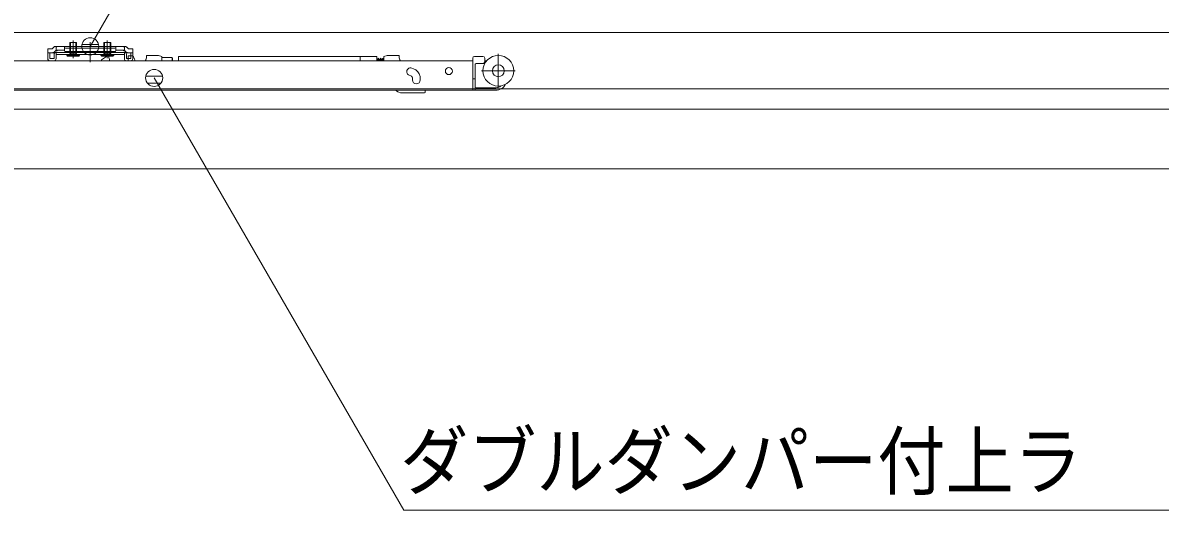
# Model space of a CAD drawing. Units: millimetres, scale not verified. Extents: x -6062 to 6062, y -3045 to 3045.
# Drawn here: x -3104 to -2437, y 120 to 406 of the extents above; entities that cross this region are included whole.
import ezdxf
from ezdxf.enums import TextEntityAlignment as Align

# ---------------------------------------------------------------- set-up
doc = ezdxf.new("R2010")
doc.units = ezdxf.units.MM
doc.header["$LTSCALE"] = 20
doc.layers.add('0-2_2寸法-3', color=7, linetype='Continuous', lineweight=9)
doc.layers.add('0-4_3一般', color=7, linetype='Continuous', lineweight=9)
doc.styles.add('ＭＳ ゴシック', font='')
doc.styles.get('ＭＳ ゴシック').set_extended_font_data('MS Gothic')

# ---------------------------------------------------------------- blocks, each defined once
blk = doc.blocks.new('グループ-109')
at = {"layer": '0-4_3一般'}
for p, q in [((19030, 8000), (-75990, 8000)), ((-25780, 7882.1), (-25780, 7836.1)), ((-25700, 7882.1), (-25780, 7882.1)), ((-25772.4, 7882.1), (-25772.4, 7836.1)), ((-25740, 7699.1), (-25740, 7905.1)), ((-25707.6, 7836.1), (-25707.6, 7882.1)), ((-25700, 7836.1), (-25700, 7882.1)), ((-25540, 7884.2), (-25540, 7730.2)), ((-25372.4, 7882.1), (-25372.4, 7836.1)), ((-25340, 7699.1), (-25340, 7905.1)), ((-25307.6, 7836.1), (-25307.6, 7882.1)), ((-25300, 7836.1), (-25300, 7882.1)), ((-26038, 7808.1), (-25987.1, 7808.1)), ((-26038, 7808.1), (-26038, 7764.1)), ((-26038, 7764.1), (-26038, 7762.1)), ((-26014, 7762.1), (-26038, 7762.1)), ((-26038, 7762.1), (-26038, 7742.1)), ((-25987.1, 7762.1), (-26038, 7762.1)), ((-26038, 7742.1), (-26038, 7692.1)), ((-26014, 7742.1), (-26014, 7762.1)), ((-25972.5, 7822.6), (-25987.1, 7808.1)), ((-25968, 7762.1), (-25987.1, 7762.1)), ((-25959.1, 7836.1), (-25972.5, 7822.6)), ((-25968, 7762.1), (-25954.5, 7775.6)), ((-25964, 7742.1), (-25964, 7692.1)), ((-25940, 7836.1), (-25959.1, 7836.1)), ((-25954.5, 7775.6), (-25940, 7790.1)), ((-25940, 7836.1), (-25840, 7836.1)), ((-25920, 7836.1), (-25940, 7826.1)), ((-25940, 7790.1), (-25940, 7836.1)), ((-25920, 7790.1), (-25940, 7790.1)), ((-25940, 7780.1), (-25940, 7790.1)), ((-25920, 7790.1), (-25940, 7780.1)), ((-25140, 7766.1), (-25940, 7766.1)), ((-25940, 7766.1), (-25940, 7742.1)), ((-25940, 7742.1), (-25940, 7692.1)), ((-25840, 7790.1), (-25920, 7790.1)), ((-25240, 7836.1), (-25840, 7836.1)), ((-25840, 7836.1), (-25840, 7825.2)), ((-25840, 7815.2), (-25840, 7825.2)), ((-25840, 7815.2), (-25840, 7790.1)), ((-25840, 7790.1), (-25840, 7784.1)), ((-25250, 7815.2), (-25830, 7815.2)), ((-25830, 7774.1), (-25250, 7774.1)), ((-25780, 7836.1), (-25780, 7756.2)), ((-25780, 7756.2), (-25776.2, 7742.1)), ((-25776.2, 7742.1), (-25772.4, 7756.2)), ((-25772.4, 7836.1), (-25772.4, 7756.2)), ((-25740, 7867.1), (-25740, 7749.1)), ((-25740, 7713.6), (-25740, 7797.6)), ((-25707.6, 7756.2), (-25707.6, 7836.1)), ((-25703.8, 7742.1), (-25707.6, 7756.2)), ((-25700, 7756.2), (-25707.6, 7756.2)), ((-25703.8, 7742.1), (-25700, 7756.2)), ((-25700, 7756.2), (-25700, 7836.1)), ((-25540, 7651.9), (-25540, 7853.3)), ((-25415, 7742.1), (-25265, 7742.1)), ((-25415, 7732.1), (-25415, 7742.1)), ((-25362.8, 7758.9), (-25381, 7722.1)), ((-25380, 7836.1), (-25380, 7756.2)), ((-25380, 7756.2), (-25376.2, 7742.1)), ((-25372.4, 7756.2), (-25380, 7756.2)), ((-25376.2, 7742.1), (-25372.4, 7756.2)), ((-25372.4, 7836.1), (-25372.4, 7756.2)), ((-25307.6, 7756.2), (-25372.4, 7756.2)), ((-25340, 7771), (-25362.8, 7758.9)), ((-25340, 7867.1), (-25340, 7749.1)), ((-25340, 7713.6), (-25340, 7797.6)), ((-25317.2, 7758.9), (-25340, 7771)), ((-25299, 7722.1), (-25317.2, 7758.9)), ((-25307.6, 7756.2), (-25307.6, 7836.1)), ((-25300, 7756.2), (-25307.6, 7756.2)), ((-25303.8, 7742.1), (-25307.6, 7756.2)), ((-25303.8, 7742.1), (-25300, 7756.2)), ((-25300, 7756.2), (-25300, 7836.1)), ((-25265, 7742.1), (-25265, 7732.1)), ((-25240, 7825.2), (-25240, 7836.1)), ((-25240, 7836.1), (-25140, 7836.1)), ((-25160, 7790.1), (-25240, 7790.1)), ((-25240, 7784.1), (-25240, 7790.1)), ((-25140, 7826.1), (-25160, 7836.1)), ((-25140, 7780.1), (-25160, 7790.1)), ((-25140, 7790.1), (-25160, 7790.1)), ((-25120.9, 7836.1), (-25140, 7836.1)), ((-25140, 7836.1), (-25140, 7790.1)), ((-25140, 7790.1), (-25125.5, 7775.6)), ((-25140, 7790.1), (-25140, 7780.1)), ((-25140, 7766.1), (-25140, 7742.1)), ((-25112, 7762.1), (-25125.5, 7775.6)), ((-25120.9, 7836.1), (-25107.5, 7822.6)), ((-25116, 7692.1), (-25116, 7742.1)), ((-25112, 7762.1), (-25092.9, 7762.1)), ((-25092.9, 7808.1), (-25107.5, 7822.6)), ((-25092.9, 7808.1), (-25042, 7808.1)), ((-25042, 7762.1), (-25066, 7762.1)), ((-25066, 7762.1), (-25066, 7742.1)), ((-25066, 7692.1), (-25066, 7742.1)), ((-25042, 7764.1), (-25042, 7808.1)), ((-25042, 7742.1), (-25042, 7762.1)), ((-25042, 7692.1), (-25042, 7742.1)), ((-20756.1, 7747.9), (-20756.1, 7351.9)), ((-21056.1, 7665.9), (-27162.1, 7665.9)), ((-26014, 7668.1), (-25964, 7668.1)), ((-25405, 7722.1), (-25415, 7732.1)), ((-25265, 7732.1), (-25415, 7732.1)), ((-25337.1, 7726.5), (-25407.1, 7676.5)), ((-25407.1, 7676.5), (-25407.1, 7665.9)), ((-25275, 7722.1), (-25405, 7722.1)), ((-25334.6, 7726.5), (-25337.1, 7726.5)), ((-25309.8, 7665.9), (-25325, 7719.3)), ((-25265, 7732.1), (-25275, 7722.1)), ((-25116, 7692.1), (-25066, 7692.1)), ((-25116, 7668.1), (-25066, 7668.1)), ((-25097.1, 7716.5), (-25097.1, 7666.5)), ((-25097.1, 7665.9), (-25097.1, 7666.5)), ((-25057.9, 7726.5), (-25087.1, 7726.5)), ((-25029.8, 7707.1), (-25025.6, 7695.9)), ((-25025.6, 7695.9), (-25014.4, 7665.9)), ((-24880.1, 7713.9), (-24880.1, 7727.9)), ((-24740.1, 7727.9), (-24880.1, 7727.9)), ((-24740.1, 7727.9), (-24700.1, 7717.9)), ((-24700.1, 7705.9), (-24700.1, 7717.9)), ((-24700.1, 7705.9), (-24580.1, 7705.9)), ((-24700.1, 7705.9), (-24700.1, 7665.9)), ((-24580.1, 7705.9), (-24580.1, 7665.9)), ((-24575.1, 7690.9), (-24575.1, 7665.9)), ((-24505.7, 7715.9), (-22375.7, 7715.9)), ((-24505.7, 7715.9), (-24505.7, 7665.9)), ((-22375.7, 7716.9), (-22181.7, 7716.9)), ((-22375.7, 7716.9), (-22375.7, 7665.9)), ((-22181.7, 7665.9), (-22181.7, 7716.9)), ((-22181.6, 7686.9), (-22181.7, 7687.5)), ((-22161.7, 7670.9), (-22162.4, 7665.9)), ((-22134.7, 7670.9), (-22135.4, 7665.9)), ((-22107.7, 7670.9), (-22108.4, 7665.9)), ((-21918.5, 7713.9), (-21918.5, 7727.9)), ((-21056.1, 7697.9), (-21056.1, 7665.1)), ((-21056.1, 7659.9), (-21056.1, 7665.1)), ((-21056.1, 7481.9), (-21056.1, 7659.9)), ((-21036.1, 7717.9), (-20936.1, 7717.9)), ((-21026.1, 7475.9), (-21026.1, 7625.9)), ((-21016.1, 7635.9), (-20936.1, 7635.9)), ((-20914.2, 7635.9), (-20936.1, 7635.9)), ((-20916.1, 7697.9), (-20916.1, 7655.9)), ((-20916.1, 7665.9), (-20893.7, 7665.9)), ((-21781.8, 7490.1), (-21800.6, 7496.9)), ((-21769.8, 7581.5), (-21751.1, 7574.7)), ((-21673.7, 7481.4), (-21673.8, 7481.9)), ((-21056.1, 7470.1), (-21056.1, 7481.9)), ((-21056.1, 7470.1), (-21056.1, 7455.9)), ((-21026.1, 7455.9), (-21026.1, 7475.9)), ((-20954.1, 7549.9), (-20558.1, 7549.9)), ((-75990, 7340), (19030, 7340)), ((-21762.1, 7462.4), (-21762.1, 7461.9)), ((-21762.1, 7461.9), (-21762.1, 7441.9)), ((-21672.1, 7441.9), (-21672.1, 7461.9)), ((-21056.1, 7455.9), (-21056.1, 7345.9)), ((-21056.1, 7455.9), (-21026.1, 7455.9)), ((-21056.1, 7345.9), (-21056.1, 7321.9)), ((-21026.1, 7345.9), (-21026.1, 7455.9)), ((-21026.1, 7321.9), (-21026.1, 7345.9)), ((-21016.1, 7351.9), (-20786.1, 7351.9)), ((-27162.1, 7321.9), (-21056.1, 7321.9)), ((-21950.1, 7313.8), (-21960.2, 7321.9)), ((-21622.7, 7291.9), (-21887.6, 7291.9)), ((-21612.7, 7301.9), (-21612.7, 7321.9)), ((-21056.1, 7321.9), (-21026.1, 7321.9)), ((-20786.1, 7321.9), (-21026.1, 7321.9)), ((-4640, 7100), (-28611.1, 7100)), ((-4960, 6400), (-28320, 6400))]:
    blk.add_line(p, q, dxfattribs=at)
for points in [[(-25300, 7882.1), (-25380, 7882.1), (-25380, 7836.1)], [(-26014, 7742.1), (-26014, 7692.1), (-25964, 7692.1)], [(-25140, 7692.1), (-25140, 7742.1), (-25940, 7742.1)], [(-25699, 7722.1), (-25717.2, 7758.9), (-25740, 7771), (-25762.8, 7758.9), (-25781, 7722.1)], [(-25707.6, 7756.2), (-25772.4, 7756.2), (-25780, 7756.2)], [(-25240, 7790.1), (-25240, 7815.2), (-25240, 7825.2)], [(-25042, 7764.1), (-25042, 7762.1), (-25092.9, 7762.1)], [(-25665, 7732.1), (-25675, 7722.1), (-25805, 7722.1), (-25815, 7732.1)], [(-22178, 7665.9), (-22178.1, 7666.4), (-22178.2, 7667), (-22178.3, 7667.5), (-22178.3, 7668.1), (-22178.4, 7668.6), (-22178.5, 7669.2), (-22178.6, 7669.7), (-22178.6, 7670.2), (-22178.7, 7670.8), (-22178.8, 7671.3), (-22178.9, 7671.9), (-22178.9, 7672.4), (-22179, 7672.9), (-22179.1, 7673.5), (-22179.2, 7674), (-22179.3, 7674.6), (-22179.3, 7675.1), (-22179.4, 7675.7), (-22179.5, 7676.2), (-22179.6, 7676.7), (-22179.6, 7677.3), (-22179.7, 7677.8), (-22179.8, 7678.4), (-22179.9, 7678.9), (-22180, 7679.4), (-22180.1, 7680), (-22180.2, 7680.5), (-22180.3, 7681.1), (-22180.4, 7681.6), (-22180.5, 7682.1), (-22180.6, 7682.7), (-22180.7, 7683.2), (-22180.8, 7683.7), (-22180.9, 7684.3), (-22181.1, 7684.8), (-22181.2, 7685.3), (-22181.3, 7685.9), (-22181.4, 7686.4), (-22181.6, 7686.9)], [(-22164.3, 7694.4), (-22164.9, 7693.6), (-22165.5, 7692.6), (-22166.2, 7691.4), (-22166.8, 7690.1), (-22167.4, 7688.9), (-22167.9, 7687.6), (-22168.4, 7686.5), (-22168.9, 7685.3), (-22169.3, 7684.2), (-22169.7, 7683.1), (-22170.1, 7682), (-22170.4, 7681), (-22170.6, 7680), (-22170.9, 7679), (-22171, 7678), (-22171.2, 7677.1), (-22171.3, 7676.2), (-22171.4, 7675.3), (-22171.5, 7674.5), (-22171.5, 7673.7), (-22171.6, 7672.9), (-22171.7, 7672.1), (-22171.8, 7671.3), (-22171.9, 7670.6), (-22171.9, 7669.8), (-22172, 7669.1), (-22172.1, 7668.4), (-22172.2, 7667.8), (-22172.3, 7667.1), (-22172.3, 7666.5), (-22172.4, 7665.9)], [(-22164.5, 7686.7), (-22164.6, 7686.7), (-22164.8, 7686.7), (-22164.9, 7686.7), (-22164.9, 7686.6), (-22165, 7686.6), (-22165, 7686.5), (-22165.1, 7686.3), (-22165.1, 7686.1), (-22165, 7686), (-22165, 7685.7), (-22164.9, 7685.5), (-22164.8, 7685.2), (-22164.7, 7684.9), (-22164.5, 7684.5), (-22164.4, 7684.2), (-22164.2, 7683.8), (-22164, 7683.4), (-22163.9, 7683), (-22163.7, 7682.6), (-22163.6, 7682.2), (-22163.5, 7681.8), (-22163.4, 7681.4), (-22163.3, 7681), (-22163.2, 7680.6), (-22163.1, 7680.2), (-22163, 7679.8), (-22162.9, 7679.4), (-22162.9, 7679), (-22162.8, 7678.6), (-22162.8, 7678.2), (-22162.7, 7677.8), (-22162.7, 7677.4), (-22162.6, 7677), (-22162.6, 7676.6), (-22162.6, 7676.2), (-22162.5, 7675.8), (-22162.4, 7675.4), (-22162.4, 7674.9), (-22162.3, 7674.5)], [(-22151, 7665.9), (-22151.1, 7666.5), (-22151.2, 7667.1), (-22151.3, 7667.8), (-22151.4, 7668.4), (-22151.4, 7669.1), (-22151.5, 7669.8), (-22151.6, 7670.6), (-22151.7, 7671.3), (-22151.7, 7672.1), (-22151.8, 7672.9), (-22151.9, 7673.7), (-22152, 7674.5), (-22152, 7675.4), (-22152.1, 7676.2), (-22152.2, 7677.1), (-22152.3, 7678), (-22152.5, 7679), (-22152.7, 7680), (-22153, 7681), (-22153.3, 7682), (-22153.6, 7683.1), (-22154, 7684.2), (-22154.4, 7685.3), (-22154.9, 7686.5), (-22155.4, 7687.7), (-22155.9, 7688.9), (-22156.5, 7690.1), (-22157.1, 7691.4), (-22157.8, 7692.6), (-22158.4, 7693.6), (-22159.1, 7694.4), (-22159.7, 7695.1), (-22160.4, 7695.5), (-22161, 7695.8), (-22161.7, 7695.9), (-22162.3, 7695.8), (-22163, 7695.5), (-22163.6, 7695.1), (-22164.3, 7694.4)], [(-22162.3, 7674.5), (-22162.3, 7674.1), (-22162.2, 7673.6), (-22162.1, 7673.2), (-22162.1, 7672.8), (-22162, 7672.3), (-22161.9, 7671.9), (-22161.9, 7671.4), (-22161.8, 7671), (-22161.7, 7670.6), (-22161.6, 7670.1), (-22161.6, 7669.7), (-22161.5, 7669.3), (-22161.5, 7668.9), (-22161.4, 7668.5), (-22161.3, 7668.1), (-22161.3, 7667.7), (-22161.2, 7667.4), (-22161.2, 7667), (-22161.1, 7666.6), (-22161.1, 7666.3), (-22161, 7665.9)], [(-22137.3, 7694.4), (-22137.9, 7693.6), (-22138.5, 7692.6), (-22139.2, 7691.4), (-22139.8, 7690.1), (-22140.4, 7688.9), (-22140.9, 7687.6), (-22141.4, 7686.5), (-22141.9, 7685.3), (-22142.3, 7684.2), (-22142.7, 7683.1), (-22143.1, 7682), (-22143.4, 7681), (-22143.6, 7680), (-22143.9, 7679), (-22144, 7678), (-22144.2, 7677.1), (-22144.3, 7676.2), (-22144.4, 7675.3), (-22144.5, 7674.5), (-22144.5, 7673.7), (-22144.6, 7672.9), (-22144.7, 7672.1), (-22144.8, 7671.3), (-22144.9, 7670.6), (-22145, 7669.8), (-22145, 7669.1), (-22145.1, 7668.4), (-22145.2, 7667.8), (-22145.3, 7667.1), (-22145.3, 7666.5), (-22145.4, 7665.9)], [(-22137.5, 7686.7), (-22137.6, 7686.7), (-22137.7, 7686.7), (-22137.9, 7686.7), (-22137.9, 7686.6), (-22138, 7686.6), (-22138, 7686.5), (-22138.1, 7686.3), (-22138.1, 7686.2), (-22138, 7686), (-22138, 7685.7), (-22137.9, 7685.5), (-22137.8, 7685.2), (-22137.7, 7684.9), (-22137.5, 7684.5), (-22137.4, 7684.2), (-22137.2, 7683.8), (-22137, 7683.4), (-22136.9, 7683), (-22136.7, 7682.6), (-22136.6, 7682.2), (-22136.5, 7681.8), (-22136.4, 7681.4), (-22136.3, 7681), (-22136.2, 7680.6), (-22136.1, 7680.2), (-22136, 7679.8), (-22135.9, 7679.4), (-22135.9, 7679), (-22135.8, 7678.6), (-22135.8, 7678.2), (-22135.7, 7677.8), (-22135.7, 7677.4), (-22135.6, 7677), (-22135.6, 7676.6), (-22135.6, 7676.2), (-22135.5, 7675.8), (-22135.4, 7675.4), (-22135.4, 7674.9), (-22135.3, 7674.5)], [(-22124, 7665.9), (-22124.1, 7666.5), (-22124.2, 7667.1), (-22124.3, 7667.8), (-22124.4, 7668.4), (-22124.4, 7669.1), (-22124.5, 7669.8), (-22124.6, 7670.6), (-22124.7, 7671.3), (-22124.7, 7672.1), (-22124.8, 7672.9), (-22124.9, 7673.7), (-22125, 7674.5), (-22125, 7675.4), (-22125.1, 7676.2), (-22125.2, 7677.1), (-22125.3, 7678), (-22125.5, 7679), (-22125.7, 7680), (-22126, 7681), (-22126.3, 7682), (-22126.6, 7683.1), (-22127, 7684.2), (-22127.4, 7685.3), (-22127.9, 7686.5), (-22128.4, 7687.7), (-22128.9, 7688.9), (-22129.5, 7690.1), (-22130.1, 7691.4), (-22130.8, 7692.6), (-22131.4, 7693.6), (-22132.1, 7694.4), (-22132.7, 7695.1), (-22133.4, 7695.5), (-22134, 7695.8), (-22134.7, 7695.9), (-22135.3, 7695.8), (-22136, 7695.5), (-22136.6, 7695.1), (-22137.3, 7694.4)], [(-22135.3, 7674.5), (-22135.3, 7674.1), (-22135.2, 7673.6), (-22135.1, 7673.2), (-22135.1, 7672.8), (-22135, 7672.3), (-22134.9, 7671.9), (-22134.9, 7671.4), (-22134.8, 7671), (-22134.7, 7670.6), (-22134.6, 7670.1), (-22134.6, 7669.7), (-22134.5, 7669.3), (-22134.5, 7668.9), (-22134.4, 7668.5), (-22134.3, 7668.1), (-22134.3, 7667.7), (-22134.2, 7667.4), (-22134.2, 7667), (-22134.1, 7666.6), (-22134.1, 7666.3), (-22134, 7665.9)], [(-22114, 7691.2), (-22114.3, 7690.3), (-22114.6, 7689.2), (-22114.8, 7688.1), (-22115, 7686.9), (-22115.3, 7685.8), (-22115.4, 7684.7), (-22115.6, 7683.6), (-22115.8, 7682.5), (-22116, 7681.5), (-22116.2, 7680.5), (-22116.3, 7679.6), (-22116.5, 7678.7), (-22116.6, 7677.8), (-22116.8, 7676.9), (-22116.9, 7676.1), (-22117, 7675.3), (-22117.1, 7674.6), (-22117.3, 7673.9), (-22117.4, 7673.2), (-22117.5, 7672.5), (-22117.6, 7671.8), (-22117.7, 7671.1), (-22117.8, 7670.5), (-22117.9, 7669.9), (-22118, 7669.2), (-22118, 7668.6), (-22118.1, 7668.1), (-22118.2, 7667.5), (-22118.3, 7666.9), (-22118.4, 7666.4), (-22118.4, 7665.9)], [(-22098.5, 7675.8), (-22098.6, 7676.3), (-22098.6, 7676.9), (-22098.7, 7677.4), (-22098.8, 7678), (-22098.8, 7678.7), (-22098.9, 7679.3), (-22099, 7680), (-22099, 7680.6), (-22099.1, 7681.4), (-22099.1, 7682.1), (-22099.2, 7682.9), (-22099.3, 7683.6), (-22099.3, 7684.5), (-22099.4, 7685.3), (-22099.5, 7686.1), (-22099.6, 7686.9), (-22099.8, 7687.7), (-22100.1, 7688.4), (-22100.4, 7689.1), (-22100.9, 7689.8), (-22101.3, 7690.4), (-22101.9, 7691), (-22102.5, 7691.5), (-22103.2, 7692.1), (-22103.9, 7692.6), (-22104.7, 7693), (-22105.6, 7693.5), (-22106.5, 7693.8), (-22107.5, 7694.2), (-22108.4, 7694.4), (-22109.2, 7694.5), (-22110, 7694.5), (-22110.7, 7694.3), (-22111.4, 7694.1), (-22112, 7693.7), (-22112.6, 7693.3), (-22113.1, 7692.7), (-22113.6, 7692), (-22114, 7691.2)], [(-22110.5, 7686.7), (-22110.6, 7686.7), (-22110.8, 7686.7), (-22110.9, 7686.7), (-22110.9, 7686.6), (-22111, 7686.6), (-22111, 7686.5), (-22111.1, 7686.3), (-22111.1, 7686.1), (-22111, 7686), (-22111, 7685.7), (-22110.9, 7685.5), (-22110.8, 7685.2), (-22110.7, 7684.9), (-22110.5, 7684.5), (-22110.4, 7684.2), (-22110.2, 7683.8), (-22110, 7683.4), (-22109.9, 7683), (-22109.7, 7682.6), (-22109.6, 7682.2), (-22109.5, 7681.8), (-22109.4, 7681.4), (-22109.3, 7681), (-22109.2, 7680.6), (-22109.1, 7680.2), (-22109, 7679.8), (-22108.9, 7679.4), (-22108.9, 7679), (-22108.8, 7678.6), (-22108.8, 7678.2), (-22108.7, 7677.8), (-22108.7, 7677.4), (-22108.6, 7677), (-22108.6, 7676.6), (-22108.6, 7676.2), (-22108.5, 7675.8), (-22108.4, 7675.4), (-22108.4, 7674.9), (-22108.3, 7674.5)], [(-22108.3, 7674.5), (-22108.3, 7674.1), (-22108.2, 7673.6), (-22108.1, 7673.2), (-22108.1, 7672.8), (-22108, 7672.3), (-22107.9, 7671.9), (-22107.9, 7671.4), (-22107.8, 7671), (-22107.7, 7670.6), (-22107.6, 7670.1), (-22107.6, 7669.7), (-22107.5, 7669.3), (-22107.5, 7668.9), (-22107.4, 7668.5), (-22107.3, 7668.1), (-22107.3, 7667.7), (-22107.2, 7667.4), (-22107.2, 7667), (-22107.1, 7666.6), (-22107.1, 7666.3), (-22107, 7665.9)], [(-22098.5, 7665.9), (-22098.5, 7717.9), (-22058.5, 7727.9), (-21918.5, 7727.9)], [(-21769.7, 7481.9), (-21769.4, 7481.5), (-21769.1, 7481), (-21768.8, 7480.6), (-21768.4, 7480.1), (-21768.1, 7479.7), (-21767.8, 7479.2), (-21767.5, 7478.8), (-21767.2, 7478.3), (-21767, 7477.9), (-21766.7, 7477.4), (-21766.4, 7476.9), (-21766.1, 7476.4), (-21765.9, 7476), (-21765.6, 7475.5), (-21765.4, 7475), (-21765.1, 7474.5), (-21764.9, 7474), (-21764.7, 7473.5), (-21764.5, 7473), (-21764.2, 7472.5), (-21764, 7472), (-21763.8, 7471.5), (-21763.7, 7470.9), (-21763.5, 7470.4), (-21763.3, 7469.9), (-21763.2, 7469.4), (-21763, 7468.9), (-21762.9, 7468.3), (-21762.8, 7467.8), (-21762.6, 7467.3), (-21762.5, 7466.8), (-21762.5, 7466.2), (-21762.4, 7465.7), (-21762.3, 7465.1), (-21762.2, 7464.6), (-21762.2, 7464.1), (-21762.2, 7463.5), (-21762.1, 7463), (-21762.1, 7462.4)], [(-21672.1, 7461.9), (-21672.1, 7462.4), (-21672.1, 7462.9), (-21672.1, 7463.4), (-21672.1, 7463.9), (-21672.1, 7464.4), (-21672.1, 7464.9), (-21672.1, 7465.4), (-21672.2, 7465.9), (-21672.2, 7466.4), (-21672.2, 7466.9), (-21672.2, 7467.4), (-21672.3, 7467.9), (-21672.3, 7468.4), (-21672.3, 7468.9), (-21672.3, 7469.4), (-21672.4, 7469.9), (-21672.4, 7470.4), (-21672.5, 7470.9), (-21672.5, 7471.4), (-21672.5, 7471.9), (-21672.6, 7472.4), (-21672.6, 7472.9), (-21672.7, 7473.4), (-21672.7, 7473.9), (-21672.8, 7474.4), (-21672.8, 7474.9), (-21672.9, 7475.4), (-21673, 7475.9), (-21673, 7476.4), (-21673.1, 7476.9), (-21673.1, 7477.4), (-21673.2, 7477.9), (-21673.3, 7478.4), (-21673.3, 7478.9), (-21673.4, 7479.4), (-21673.5, 7479.9), (-21673.5, 7480.4), (-21673.6, 7480.9), (-21673.7, 7481.4)]]:
    blk.add_lwpolyline(points, dxfattribs=at)
blk.add_lwpolyline([(-25815, 7732.1), (-25815, 7742.1), (-25665, 7742.1), (-25665, 7732.1)], close=True, dxfattribs=at)
for centre, radius in [((-20756.1, 7549.9), 180), ((-20756.1, 7549.9), 70), ((-21336.1, 7545.9), 41)]:
    blk.add_circle(centre, radius, dxfattribs=at)
for centre, radius, start, end in [((-25987.1, 7808.1), 46, 270, 315), ((-25940, 7790.1), 46, 90, 135), ((-25940, 7742.1), 24, 90, 180), ((-25830, 7825.2), 10, 180, 270), ((-25830, 7784.1), 10, 180, 270), ((-25250, 7825.2), 10, 270, 0), ((-25250, 7784.1), 10, 270, 0), ((-25140, 7790.1), 46, 45, 90), ((-25140, 7742.1), 24, 0, 90), ((-25092.9, 7808.1), 46, 225, 270), ((-26014, 7692.1), 24, 180, 270), ((-25964, 7692.1), 24, 270, 0), ((-25334.6, 7716.5), 10, 15.9454, 90), ((-25116, 7692.1), 24, 180, 270), ((-25087.1, 7716.5), 10, 90, 180), ((-25066, 7692.1), 24, 270, 0), ((-25057.9, 7696.5), 30, 20.55605, 90), ((-24960.1, 7713.9), 80, 323.1301, 0), ((-24580.1, 7690.9), 5, 0, 90), ((-21838.5, 7713.9), 80, 180, 216.8699), ((-21036.1, 7697.9), 20, 90, 180), ((-21016.1, 7625.9), 10, 90, 180), ((-20936.1, 7697.9), 20, 0, 90), ((-20936.1, 7655.9), 20, 270, 0), ((-21785.2, 7539.2), 45, 70, 250), ((-21792.1, 7461.9), 30, 41.81031, 70), ((-21792.1, 7461.9), 120, 9.59407, 70), ((-21717.1, 7441.9), 45, 180, 0), ((-21016.1, 7361.9), 10, 180, 270), ((-20786.1, 7451.9), 130, 270, 332.1733), ((-20786.1, 7451.9), 100, 270, 307.50397), ((-21887.6, 7391.9), 100, 231.34019, 270), ((-21622.7, 7301.9), 10, 270, 0)]:
    blk.add_arc(centre, radius, start, end, dxfattribs=at)
blk = doc.blocks.new('グループ-110')
at = {"layer": '0-4_3一般'}
blk.add_line((20736.5, 8000), (-77863.5, 8000), dxfattribs=at)
blk = doc.blocks.new('グループ-111')
at = {"layer": '0-4_3一般'}
for name in ['グループ-110', 'グループ-109']:
    blk.add_blockref(name, (0, 0), dxfattribs=at)

msp = doc.modelspace()

# ---------------------------------------------------------------- linework, layer by layer
at = {"layer": '0-2_2寸法-3'}
for p, q in [((-3064.31, 396.8), (-3064.69, 396.8)), ((-3064.31, 396.8), (-3064.69, 396.8)), ((-3059.6, 392.8), (-3069.4, 392.8)), ((-3060.5, 388.8), (-3068.5, 388.8)), ((-3022.13, 374.29), (-3031.92, 374.29)), ((-3026.84, 378.29), (-3027.21, 378.29)), ((-3026.84, 378.29), (-3027.21, 378.29)), ((-3023.03, 370.29), (-3031.02, 370.29))]:
    msp.add_line(p, q, dxfattribs=at)
for points in [[(-3064.5, 391.8), (-2973.17, 550), (-2371.24, 550)], [(-2281.94, 120), (-2880.78, 120), (-3027.02, 373.3)]]:
    msp.add_lwpolyline(points, dxfattribs=at)
for centre in [(-3064.5, 391.8), (-3064.5, 391.8), (-3027.02, 373.3), (-3027.02, 373.3)]:
    msp.add_circle(centre, 5.01, dxfattribs=at)

# ---------------------------------------------------------------- block references
at = {"layer": '0-4_3一般', "xscale": 0.05, "yscale": 0.05}
msp.add_blockref('グループ-111', (-1787.5, 0), dxfattribs=at)

# ---------------------------------------------------------------- texts
at = {"layer": '0-2_2寸法-3', "style": 'ＭＳ ゴシック', "width": 0.9}
msp.add_text('ダブルダンパー付上ラ', height=32.55, dxfattribs=at).set_placement((-2882.88, 122.77), align=Align.BOTTOM_LEFT)

doc.saveas('drawing.dxf')
